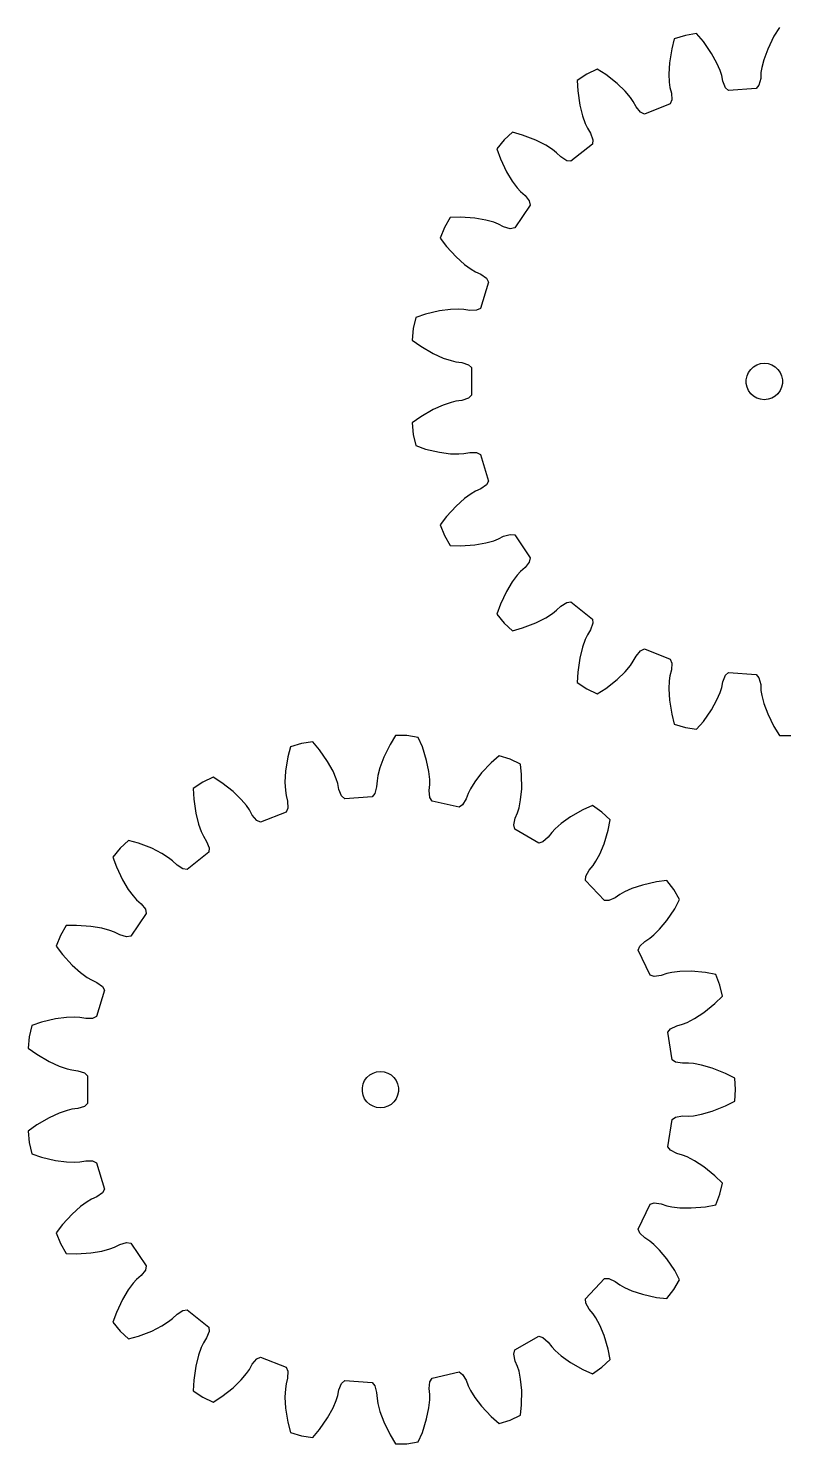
# Model space of a CAD drawing. Extents: x 0 to 185, y 0 to 234.
# Drawn here: x 0 to 62.5, y 0 to 116.7 of the extents above; entities that cross this region are included whole.
import ezdxf

# ---------------------------------------------------------------- set-up
doc = ezdxf.new("R2010")
doc.units = 0

msp = doc.modelspace()

# ---------------------------------------------------------------- linework, layer by layer
for p, q in [((61.93, 116.81), (61.47, 116.08)), ((53.26, 115.88), (53.05, 115.05)), ((54.17, 116.16), (53.26, 115.88)), ((55.1, 116.3), (54.17, 116.16)), ((55.66, 115.64), (55.1, 116.3)), ((56.33, 114.67), (55.66, 115.64)), ((61.47, 116.08), (60.96, 115.02)), ((53.05, 115.05), (52.87, 113.88)), ((56.77, 113.86), (56.33, 114.67)), ((60.96, 115.02), (60.64, 114.15)), ((46.89, 113.38), (46.04, 112.97)), ((47.62, 112.92), (46.89, 113.38)), ((52.87, 113.88), (52.81, 112.96)), ((57.04, 113.25), (56.77, 113.86)), ((57.17, 112.85), (57.04, 113.25)), ((60.47, 113.5), (60.4, 113.09)), ((60.64, 114.15), (60.47, 113.5)), ((46.04, 112.97), (45.26, 112.44)), ((45.26, 112.44), (45.3, 111.58)), ((48.54, 112.19), (47.62, 112.92)), ((49.21, 111.55), (48.54, 112.19)), ((52.81, 112.96), (52.84, 112.29)), ((52.84, 112.29), (52.9, 111.87)), ((57.26, 112.37), (57.17, 112.85)), ((57.48, 111.84), (57.26, 112.37)), ((60.38, 112.6), (60.24, 112.04)), ((60.4, 113.09), (60.38, 112.6)), ((45.3, 111.58), (45.47, 110.41)), ((49.64, 111.03), (49.21, 111.55)), ((49.88, 110.69), (49.64, 111.03)), ((52.9, 111.87), (53.02, 111.4)), ((53.02, 111.4), (53.06, 110.83)), ((57.74, 111.6), (57.48, 111.84)), ((60.02, 111.77), (57.74, 111.6)), ((60.24, 112.04), (60.02, 111.77)), ((45.47, 110.41), (45.69, 109.51)), ((50.12, 110.26), (49.88, 110.69)), ((50.48, 109.82), (50.12, 110.26)), ((50.8, 109.66), (50.48, 109.82)), ((52.92, 110.5), (50.8, 109.66)), ((53.06, 110.83), (52.92, 110.5)), ((45.69, 109.51), (45.92, 108.88)), ((45.92, 108.88), (46.1, 108.5)), ((39.22, 107.53), (38.63, 106.79)), ((39.91, 108.17), (39.22, 107.53)), ((40.74, 107.94), (39.91, 108.17)), ((41.84, 107.52), (40.74, 107.94)), ((42.66, 107.1), (41.84, 107.52)), ((46.1, 108.5), (46.35, 108.08)), ((46.35, 108.08), (46.55, 107.55)), ((46.55, 107.55), (46.52, 107.19)), ((38.63, 106.79), (38.92, 105.98)), ((43.23, 106.74), (42.66, 107.1)), ((43.56, 106.48), (43.23, 106.74)), ((43.91, 106.14), (43.56, 106.48)), ((46.52, 107.19), (44.74, 105.77)), ((38.92, 105.98), (39.42, 104.91)), ((44.39, 105.82), (43.91, 106.14)), ((44.74, 105.77), (44.39, 105.82)), ((39.42, 104.91), (39.9, 104.12)), ((39.9, 104.12), (40.3, 103.58)), ((40.3, 103.58), (40.59, 103.27)), ((40.59, 103.27), (40.95, 102.95)), ((40.95, 102.95), (41.3, 102.5)), ((41.38, 102.15), (40.1, 100.27)), ((41.3, 102.5), (41.38, 102.15)), ((34.77, 101.13), (34.3, 100.31)), ((35.63, 101.16), (34.77, 101.13)), ((36.81, 101.08), (35.63, 101.16)), ((37.72, 100.92), (36.81, 101.08)), ((38.37, 100.74), (37.72, 100.92)), ((38.76, 100.59), (38.37, 100.74)), ((39.19, 100.37), (38.76, 100.59)), ((34.3, 100.31), (33.95, 99.43)), ((33.95, 99.43), (34.47, 98.74)), ((39.74, 100.21), (39.19, 100.37)), ((40.1, 100.27), (39.74, 100.21)), ((34.47, 98.74), (35.27, 97.88)), ((35.27, 97.88), (35.96, 97.26)), ((35.96, 97.26), (36.5, 96.87)), ((36.5, 96.87), (36.86, 96.65)), ((36.86, 96.65), (37.31, 96.45)), ((37.95, 95.81), (37.28, 93.64)), ((37.31, 96.45), (37.78, 96.12)), ((37.78, 96.12), (37.95, 95.81)), ((33.9, 93.44), (32.75, 93.17)), ((34.81, 93.56), (33.9, 93.44)), ((35.49, 93.58), (34.81, 93.56)), ((35.91, 93.55), (35.49, 93.58)), ((36.39, 93.47), (35.91, 93.55)), ((36.96, 93.48), (36.39, 93.47)), ((37.28, 93.64), (36.96, 93.48)), ((31.94, 92.89), (31.73, 91.97)), ((32.75, 93.17), (31.94, 92.89)), ((31.73, 91.97), (31.66, 91.03)), ((31.66, 91.03), (32.35, 90.52)), ((32.35, 90.52), (33.37, 89.93)), ((33.37, 89.93), (34.21, 89.54)), ((34.21, 89.54), (34.85, 89.33)), ((34.85, 89.33), (35.25, 89.23)), ((35.25, 89.23), (35.74, 89.17)), ((35.74, 89.17), (36.28, 88.99)), ((36.28, 88.99), (36.54, 88.75)), ((36.54, 88.75), (36.54, 86.47)), ((59.57, 88.61), (59.8, 88.82)), ((59.8, 88.82), (60.07, 88.98)), ((60.07, 88.98), (60.37, 89.08)), ((60.37, 89.08), (60.68, 89.11)), ((60.68, 89.11), (61, 89.08)), ((61, 89.08), (61.29, 88.98)), ((61.29, 88.98), (61.57, 88.82)), ((61.57, 88.82), (61.8, 88.61)), ((59.19, 87.76), (59.26, 88.07)), ((59.19, 87.45), (59.19, 87.76)), ((59.26, 88.07), (59.39, 88.36)), ((59.39, 88.36), (59.57, 88.61)), ((61.8, 88.61), (61.98, 88.36)), ((61.98, 88.36), (62.11, 88.07)), ((62.11, 88.07), (62.18, 87.76)), ((62.18, 87.76), (62.18, 87.45)), ((36.54, 86.47), (36.28, 86.23)), ((59.26, 87.14), (59.19, 87.45)), ((59.39, 86.86), (59.26, 87.14)), ((59.57, 86.6), (59.39, 86.86)), ((59.8, 86.39), (59.57, 86.6)), ((60.07, 86.24), (59.8, 86.39)), ((61.57, 86.39), (61.29, 86.24)), ((61.8, 86.6), (61.57, 86.39)), ((61.98, 86.86), (61.8, 86.6)), ((62.11, 87.14), (61.98, 86.86)), ((62.18, 87.45), (62.11, 87.14)), ((33.37, 85.29), (32.35, 84.69)), ((34.21, 85.67), (33.37, 85.29)), ((34.85, 85.89), (34.21, 85.67)), ((35.25, 85.98), (34.85, 85.89)), ((35.74, 86.05), (35.25, 85.98)), ((36.28, 86.23), (35.74, 86.05)), ((60.37, 86.14), (60.07, 86.24)), ((60.68, 86.11), (60.37, 86.14)), ((61, 86.14), (60.68, 86.11)), ((61.29, 86.24), (61, 86.14)), ((32.35, 84.69), (31.66, 84.19)), ((31.66, 84.19), (31.73, 83.24)), ((31.73, 83.24), (31.94, 82.32)), ((31.94, 82.32), (32.75, 82.04)), ((32.75, 82.04), (33.9, 81.77)), ((33.9, 81.77), (34.81, 81.65)), ((35.91, 81.66), (36.39, 81.75)), ((36.39, 81.75), (36.96, 81.74)), ((36.96, 81.74), (37.28, 81.58)), ((34.81, 81.65), (35.49, 81.63)), ((35.49, 81.63), (35.91, 81.66)), ((37.28, 81.58), (37.95, 79.4)), ((37.95, 79.4), (37.78, 79.09)), ((36.5, 78.35), (35.96, 77.95)), ((36.86, 78.56), (36.5, 78.35)), ((37.31, 78.76), (36.86, 78.56)), ((37.78, 79.09), (37.31, 78.76)), ((35.27, 77.34), (34.47, 76.47)), ((35.96, 77.95), (35.27, 77.34)), ((34.47, 76.47), (33.95, 75.78)), ((33.95, 75.78), (34.3, 74.9)), ((34.3, 74.9), (34.77, 74.08)), ((38.76, 74.62), (39.19, 74.84)), ((39.19, 74.84), (39.74, 75)), ((39.74, 75), (40.1, 74.95)), ((40.1, 74.95), (41.38, 73.07)), ((34.77, 74.08), (35.63, 74.06)), ((35.63, 74.06), (36.81, 74.14)), ((36.81, 74.14), (37.72, 74.29)), ((37.72, 74.29), (38.37, 74.47)), ((38.37, 74.47), (38.76, 74.62)), ((41.3, 72.72), (40.95, 72.27)), ((41.38, 73.07), (41.3, 72.72)), ((40.3, 71.63), (39.9, 71.09)), ((40.59, 71.94), (40.3, 71.63)), ((40.95, 72.27), (40.59, 71.94)), ((39.42, 70.3), (38.92, 69.24)), ((39.9, 71.09), (39.42, 70.3)), ((38.92, 69.24), (38.63, 68.43)), ((43.56, 68.74), (43.91, 69.08)), ((43.91, 69.08), (44.39, 69.39)), ((44.39, 69.39), (44.74, 69.44)), ((44.74, 69.44), (46.52, 68.02)), ((38.63, 68.43), (39.22, 67.69)), ((41.84, 67.7), (42.66, 68.12)), ((42.66, 68.12), (43.23, 68.48)), ((43.23, 68.48), (43.56, 68.74)), ((46.52, 68.02), (46.55, 67.67)), ((39.22, 67.69), (39.91, 67.05)), ((39.91, 67.05), (40.74, 67.28)), ((40.74, 67.28), (41.84, 67.7)), ((46.1, 66.71), (45.92, 66.33)), ((46.35, 67.13), (46.1, 66.71)), ((46.55, 67.67), (46.35, 67.13)), ((45.69, 65.7), (45.47, 64.8)), ((45.92, 66.33), (45.69, 65.7)), ((50.12, 64.96), (50.48, 65.4)), ((50.48, 65.4), (50.8, 65.55)), ((50.8, 65.55), (52.92, 64.72)), ((45.47, 64.8), (45.3, 63.64)), ((49.64, 64.18), (49.88, 64.53)), ((49.88, 64.53), (50.12, 64.96)), ((52.92, 64.72), (53.06, 64.39)), ((53.06, 64.39), (53.02, 63.82)), ((45.3, 63.64), (45.26, 62.78)), ((48.54, 63.03), (49.21, 63.67)), ((49.21, 63.67), (49.64, 64.18)), ((52.9, 63.34), (52.84, 62.93)), ((53.02, 63.82), (52.9, 63.34)), ((57.26, 62.85), (57.48, 63.38)), ((57.48, 63.38), (57.74, 63.62)), ((57.74, 63.62), (60.02, 63.45)), ((60.02, 63.45), (60.24, 63.17)), ((60.24, 63.17), (60.38, 62.62)), ((45.26, 62.78), (46.04, 62.25)), ((46.04, 62.25), (46.89, 61.84)), ((46.89, 61.84), (47.62, 62.3)), ((47.62, 62.3), (48.54, 63.03)), ((52.84, 62.93), (52.81, 62.26)), ((52.81, 62.26), (52.87, 61.33)), ((56.77, 61.35), (57.04, 61.97)), ((57.04, 61.97), (57.17, 62.37)), ((57.17, 62.37), (57.26, 62.85)), ((60.38, 62.62), (60.4, 62.13)), ((60.4, 62.13), (60.47, 61.71)), ((52.87, 61.33), (53.05, 60.17)), ((56.33, 60.54), (56.77, 61.35)), ((60.47, 61.71), (60.64, 61.06)), ((60.64, 61.06), (60.96, 60.2)), ((53.05, 60.17), (53.26, 59.34)), ((55.1, 58.92), (55.66, 59.57)), ((55.66, 59.57), (56.33, 60.54)), ((60.96, 60.2), (61.47, 59.14)), ((30.27, 58.41), (29.82, 57.67)), ((31.22, 58.41), (30.27, 58.41)), ((32.15, 58.26), (31.22, 58.41)), ((53.26, 59.34), (54.17, 59.06)), ((54.17, 59.06), (55.1, 58.92)), ((61.47, 59.14), (61.93, 58.41)), ((61.93, 58.41), (62.87, 58.41)), ((21.61, 57.47), (21.39, 56.64)), ((22.51, 57.75), (21.61, 57.47)), ((23.45, 57.89), (22.51, 57.75)), ((24, 57.24), (23.45, 57.89)), ((24.67, 56.27), (24, 57.24)), ((29.82, 57.67), (29.3, 56.62)), ((32.49, 57.47), (32.15, 58.26)), ((32.84, 56.35), (32.49, 57.47)), ((21.39, 56.64), (21.21, 55.48)), ((25.12, 55.46), (24.67, 56.27)), ((29.3, 56.62), (28.98, 55.75)), ((33.03, 55.45), (32.84, 56.35)), ((38.17, 56.17), (37.37, 55.32)), ((38.82, 56.74), (38.17, 56.17)), ((39.73, 56.46), (38.82, 56.74)), ((40.58, 56.05), (39.73, 56.46)), ((40.67, 55.2), (40.58, 56.05)), ((15.24, 54.97), (14.39, 54.56)), ((15.96, 54.51), (15.24, 54.97)), ((21.21, 55.48), (21.16, 54.56)), ((25.38, 54.84), (25.12, 55.46)), ((28.81, 55.1), (28.75, 54.68)), ((28.98, 55.75), (28.81, 55.1)), ((33.1, 54.78), (33.03, 55.45)), ((37.37, 55.32), (36.81, 54.58)), ((40.68, 54.02), (40.67, 55.2)), ((14.39, 54.56), (13.6, 54.03)), ((13.6, 54.03), (13.64, 53.17)), ((16.89, 53.78), (15.96, 54.51)), ((17.55, 53.14), (16.89, 53.78)), ((21.16, 54.56), (21.19, 53.88)), ((21.19, 53.88), (21.25, 53.47)), ((25.51, 54.44), (25.38, 54.84)), ((25.61, 53.96), (25.51, 54.44)), ((25.83, 53.43), (25.61, 53.96)), ((28.72, 54.19), (28.58, 53.64)), ((28.75, 54.68), (28.72, 54.19)), ((33.06, 53.87), (33.1, 54.36)), ((33.11, 53.3), (33.06, 53.87)), ((33.1, 54.36), (33.1, 54.78)), ((36.45, 54.01), (36.27, 53.63)), ((36.81, 54.58), (36.45, 54.01)), ((40.59, 53.1), (40.68, 54.02)), ((13.64, 53.17), (13.81, 52.01)), ((17.99, 52.63), (17.55, 53.14)), ((18.23, 52.28), (17.99, 52.63)), ((21.25, 53.47), (21.37, 52.99)), ((21.37, 52.99), (21.4, 52.42)), ((26.09, 53.19), (25.83, 53.43)), ((28.36, 53.36), (26.09, 53.19)), ((28.58, 53.64), (28.36, 53.36)), ((33.29, 52.99), (33.11, 53.3)), ((35.51, 52.49), (33.29, 52.99)), ((35.81, 52.68), (35.51, 52.49)), ((36.1, 53.18), (35.81, 52.68)), ((36.27, 53.63), (36.1, 53.18)), ((40.46, 52.44), (40.59, 53.1)), ((46.51, 52.63), (45.72, 52.28)), ((47.29, 52.1), (46.51, 52.63)), ((13.81, 52.01), (14.04, 51.11)), ((18.46, 51.85), (18.23, 52.28)), ((18.83, 51.41), (18.46, 51.85)), ((19.15, 51.26), (18.83, 51.41)), ((21.27, 52.09), (19.15, 51.26)), ((21.4, 52.42), (21.27, 52.09)), ((40.03, 51.03), (40.15, 51.59)), ((40.15, 51.59), (40.34, 52.04)), ((40.34, 52.04), (40.46, 52.44)), ((44.7, 51.7), (43.94, 51.16)), ((45.72, 52.28), (44.7, 51.7)), ((47.98, 51.46), (47.29, 52.1)), ((47.81, 50.61), (47.98, 51.46)), ((14.04, 51.11), (14.26, 50.48)), ((14.26, 50.48), (14.44, 50.1)), ((40.11, 50.68), (40.03, 51.03)), ((42.08, 49.54), (40.11, 50.68)), ((43.15, 50.41), (42.85, 50.03)), ((43.44, 50.72), (43.15, 50.41)), ((43.94, 51.16), (43.44, 50.72)), ((47.47, 49.48), (47.81, 50.61)), ((7.56, 49.12), (6.97, 48.38)), ((8.25, 49.76), (7.56, 49.12)), ((9.09, 49.54), (8.25, 49.76)), ((10.18, 49.11), (9.09, 49.54)), ((11.01, 48.69), (10.18, 49.11)), ((14.44, 50.1), (14.69, 49.68)), ((14.69, 49.68), (14.9, 49.14)), ((14.9, 49.14), (14.87, 48.79)), ((42.43, 49.64), (42.08, 49.54)), ((42.85, 50.03), (42.43, 49.64)), ((47.12, 48.63), (47.47, 49.48)), ((6.97, 48.38), (7.26, 47.57)), ((11.57, 48.33), (11.01, 48.69)), ((11.9, 48.07), (11.57, 48.33)), ((12.26, 47.73), (11.9, 48.07)), ((14.87, 48.79), (13.09, 47.37)), ((46.57, 47.69), (46.8, 48.04)), ((46.8, 48.04), (47.12, 48.63)), ((7.26, 47.57), (7.77, 46.51)), ((12.73, 47.42), (12.26, 47.73)), ((13.09, 47.37), (12.73, 47.42)), ((45.95, 46.46), (45.97, 46.81)), ((45.97, 46.81), (46.25, 47.31)), ((46.25, 47.31), (46.57, 47.69)), ((7.77, 46.51), (8.24, 45.72)), ((8.24, 45.72), (8.65, 45.18)), ((47.5, 44.79), (45.95, 46.46)), ((49.75, 45.79), (49.14, 45.52)), ((50.63, 46.08), (49.75, 45.79)), ((51.78, 46.34), (50.63, 46.08)), ((52.63, 46.44), (51.78, 46.34)), ((53.22, 45.7), (52.63, 46.44)), ((53.7, 44.88), (53.22, 45.7)), ((8.65, 45.18), (8.93, 44.87)), ((8.93, 44.87), (9.3, 44.54)), ((9.3, 44.54), (9.65, 44.09)), ((47.86, 44.79), (47.5, 44.79)), ((48.38, 45.03), (47.86, 44.79)), ((48.77, 45.31), (48.38, 45.03)), ((49.14, 45.52), (48.77, 45.31)), ((53.29, 44.12), (53.7, 44.88)), ((9.72, 43.74), (8.44, 41.86)), ((9.65, 44.09), (9.72, 43.74)), ((52.63, 43.15), (53.29, 44.12)), ((3.12, 42.73), (2.64, 41.91)), ((3.98, 42.75), (3.12, 42.73)), ((5.15, 42.67), (3.98, 42.75)), ((6.06, 42.52), (5.15, 42.67)), ((6.71, 42.34), (6.06, 42.52)), ((7.1, 42.19), (6.71, 42.34)), ((7.54, 41.97), (7.1, 42.19)), ((51.56, 41.96), (52.04, 42.43)), ((52.04, 42.43), (52.63, 43.15)), ((2.64, 41.91), (2.3, 41.03)), ((2.3, 41.03), (2.82, 40.34)), ((8.09, 41.81), (7.54, 41.97)), ((8.44, 41.86), (8.09, 41.81)), ((50.28, 40.7), (50.41, 41.04)), ((50.41, 41.04), (50.83, 41.43)), ((50.83, 41.43), (51.24, 41.7)), ((51.24, 41.7), (51.56, 41.96)), ((2.82, 40.34), (3.61, 39.47)), ((51.27, 38.65), (50.28, 40.7)), ((3.61, 39.47), (4.3, 38.86)), ((4.3, 38.86), (4.84, 38.46)), ((51.61, 38.54), (51.27, 38.65)), ((52.18, 38.62), (51.61, 38.54)), ((52.64, 38.77), (52.18, 38.62)), ((53.05, 38.86), (52.64, 38.77)), ((53.72, 38.94), (53.05, 38.86)), ((54.65, 38.96), (53.72, 38.94)), ((55.82, 38.87), (54.65, 38.96)), ((56.67, 38.71), (55.82, 38.87)), ((57.01, 37.83), (56.67, 38.71)), ((4.84, 38.46), (5.21, 38.25)), ((5.21, 38.25), (5.65, 38.05)), ((6.29, 37.41), (5.62, 35.23)), ((5.65, 38.05), (6.12, 37.72)), ((6.12, 37.72), (6.29, 37.41)), ((57.22, 36.91), (57.01, 37.83)), ((55.69, 35.57), (56.61, 36.31)), ((56.61, 36.31), (57.22, 36.91)), ((2.24, 35.04), (1.1, 34.77)), ((3.16, 35.16), (2.24, 35.04)), ((3.83, 35.18), (3.16, 35.16)), ((4.25, 35.15), (3.83, 35.18)), ((4.73, 35.06), (4.25, 35.15)), ((5.3, 35.07), (4.73, 35.06)), ((5.62, 35.23), (5.3, 35.07)), ((54.32, 34.75), (54.92, 35.06)), ((54.92, 35.06), (55.69, 35.57)), ((0.28, 34.49), (0.07, 33.57)), ((1.1, 34.77), (0.28, 34.49)), ((52.73, 33.93), (52.95, 34.21)), ((53.07, 31.67), (52.73, 33.93)), ((52.95, 34.21), (53.46, 34.46)), ((53.46, 34.46), (53.93, 34.6)), ((53.93, 34.6), (54.32, 34.75)), ((0.07, 33.57), (0, 32.62)), ((0, 32.62), (0.7, 32.12)), ((0.7, 32.12), (1.71, 31.52)), ((1.71, 31.52), (2.55, 31.14)), ((53.36, 31.47), (53.07, 31.67)), ((2.55, 31.14), (3.19, 30.92)), ((3.19, 30.92), (3.6, 30.83)), ((3.6, 30.83), (4.08, 30.76)), ((4.08, 30.76), (4.63, 30.59)), ((4.63, 30.59), (4.89, 30.34)), ((27.91, 30.21), (28.15, 30.42)), ((28.15, 30.42), (28.42, 30.57)), ((28.42, 30.57), (28.72, 30.67)), ((28.72, 30.67), (29.03, 30.7)), ((29.03, 30.7), (29.34, 30.67)), ((29.34, 30.67), (29.64, 30.57)), ((29.64, 30.57), (29.91, 30.42)), ((29.91, 30.42), (30.14, 30.21)), ((53.93, 31.38), (53.36, 31.47)), ((54.42, 31.39), (53.93, 31.38)), ((54.83, 31.35), (54.42, 31.39)), ((55.5, 31.23), (54.83, 31.35)), ((56.38, 30.98), (55.5, 31.23)), ((57.48, 30.54), (56.38, 30.98)), ((58.24, 30.15), (57.48, 30.54)), ((4.89, 30.34), (4.89, 28.06)), ((27.54, 29.36), (27.6, 29.67)), ((27.54, 29.05), (27.54, 29.36)), ((27.6, 29.67), (27.73, 29.95)), ((27.73, 29.95), (27.91, 30.21)), ((30.14, 30.21), (30.33, 29.95)), ((30.33, 29.95), (30.45, 29.67)), ((30.45, 29.67), (30.52, 29.36)), ((30.52, 29.36), (30.52, 29.05)), ((58.31, 29.2), (58.24, 30.15)), ((58.24, 28.26), (58.31, 29.2)), ((4.89, 28.06), (4.63, 27.82)), ((27.6, 28.74), (27.54, 29.05)), ((27.73, 28.45), (27.6, 28.74)), ((27.91, 28.2), (27.73, 28.45)), ((28.15, 27.99), (27.91, 28.2)), ((30.14, 28.2), (29.91, 27.99)), ((30.33, 28.45), (30.14, 28.2)), ((30.45, 28.74), (30.33, 28.45)), ((30.52, 29.05), (30.45, 28.74)), ((57.48, 27.86), (58.24, 28.26)), ((1.71, 26.88), (0.7, 26.29)), ((2.55, 27.27), (1.71, 26.88)), ((3.19, 27.48), (2.55, 27.27)), ((3.6, 27.58), (3.19, 27.48)), ((4.08, 27.64), (3.6, 27.58)), ((4.63, 27.82), (4.08, 27.64)), ((28.42, 27.83), (28.15, 27.99)), ((28.72, 27.74), (28.42, 27.83)), ((29.03, 27.7), (28.72, 27.74)), ((29.34, 27.74), (29.03, 27.7)), ((29.64, 27.83), (29.34, 27.74)), ((29.91, 27.99), (29.64, 27.83)), ((53.07, 26.73), (53.36, 26.93)), ((53.36, 26.93), (53.93, 27.03)), ((53.93, 27.03), (54.42, 27.02)), ((54.42, 27.02), (54.83, 27.05)), ((54.83, 27.05), (55.5, 27.17)), ((55.5, 27.17), (56.38, 27.43)), ((56.38, 27.43), (57.48, 27.86)), ((0.7, 26.29), (0, 25.78)), ((0, 25.78), (0.07, 24.84)), ((52.73, 24.48), (53.07, 26.73)), ((0.07, 24.84), (0.28, 23.92)), ((0.28, 23.92), (1.1, 23.64)), ((1.1, 23.64), (2.24, 23.37)), ((2.24, 23.37), (3.16, 23.25)), ((52.95, 24.2), (52.73, 24.48)), ((53.46, 23.94), (52.95, 24.2)), ((53.93, 23.81), (53.46, 23.94)), ((54.32, 23.65), (53.93, 23.81)), ((54.92, 23.34), (54.32, 23.65)), ((3.16, 23.25), (3.83, 23.23)), ((3.83, 23.23), (4.25, 23.26)), ((4.25, 23.26), (4.73, 23.34)), ((4.73, 23.34), (5.3, 23.33)), ((5.3, 23.33), (5.62, 23.17)), ((5.62, 23.17), (6.29, 21)), ((55.69, 22.84), (54.92, 23.34)), ((56.61, 22.1), (55.69, 22.84)), ((57.22, 21.49), (56.61, 22.1)), ((57.01, 20.57), (57.22, 21.49)), ((4.84, 19.94), (4.3, 19.55)), ((5.21, 20.16), (4.84, 19.94)), ((5.65, 20.36), (5.21, 20.16)), ((6.12, 20.69), (5.65, 20.36)), ((6.29, 21), (6.12, 20.69)), ((51.27, 19.75), (51.61, 19.86)), ((51.61, 19.86), (52.18, 19.78)), ((56.67, 19.69), (57.01, 20.57)), ((3.61, 18.93), (2.82, 18.07)), ((4.3, 19.55), (3.61, 18.93)), ((50.28, 17.7), (51.27, 19.75)), ((52.18, 19.78), (52.64, 19.63)), ((52.64, 19.63), (53.05, 19.54)), ((53.05, 19.54), (53.72, 19.46)), ((53.72, 19.46), (54.65, 19.44)), ((54.65, 19.44), (55.82, 19.54)), ((55.82, 19.54), (56.67, 19.69)), ((2.82, 18.07), (2.3, 17.38)), ((50.41, 17.37), (50.28, 17.7)), ((2.3, 17.38), (2.64, 16.5)), ((2.64, 16.5), (3.12, 15.68)), ((7.1, 16.22), (7.54, 16.44)), ((7.54, 16.44), (8.09, 16.6)), ((8.09, 16.6), (8.44, 16.54)), ((8.44, 16.54), (9.72, 14.66)), ((50.83, 16.97), (50.41, 17.37)), ((51.24, 16.71), (50.83, 16.97)), ((51.56, 16.44), (51.24, 16.71)), ((52.04, 15.97), (51.56, 16.44)), ((3.12, 15.68), (3.98, 15.65)), ((3.98, 15.65), (5.15, 15.73)), ((5.15, 15.73), (6.06, 15.89)), ((6.06, 15.89), (6.71, 16.07)), ((6.71, 16.07), (7.1, 16.22)), ((52.63, 15.26), (52.04, 15.97)), ((53.29, 14.28), (52.63, 15.26)), ((9.65, 14.32), (9.3, 13.86)), ((9.72, 14.66), (9.65, 14.32)), ((53.7, 13.52), (53.29, 14.28)), ((8.65, 13.23), (8.24, 12.69)), ((8.93, 13.54), (8.65, 13.23)), ((9.3, 13.86), (8.93, 13.54)), ((45.95, 11.95), (47.5, 13.62)), ((47.5, 13.62), (47.86, 13.62)), ((47.86, 13.62), (48.38, 13.38)), ((48.38, 13.38), (48.77, 13.1)), ((48.77, 13.1), (49.14, 12.89)), ((49.14, 12.89), (49.75, 12.61)), ((53.22, 12.71), (53.7, 13.52)), ((7.77, 11.9), (7.26, 10.83)), ((8.24, 12.69), (7.77, 11.9)), ((45.97, 11.59), (45.95, 11.95)), ((49.75, 12.61), (50.63, 12.33)), ((50.63, 12.33), (51.78, 12.07)), ((51.78, 12.07), (52.63, 11.97)), ((52.63, 11.97), (53.22, 12.71)), ((7.26, 10.83), (6.97, 10.02)), ((11.9, 10.33), (12.26, 10.67)), ((12.26, 10.67), (12.73, 10.99)), ((12.73, 10.99), (13.09, 11.04)), ((13.09, 11.04), (14.87, 9.62)), ((46.25, 11.09), (45.97, 11.59)), ((46.57, 10.72), (46.25, 11.09)), ((46.8, 10.37), (46.57, 10.72)), ((6.97, 10.02), (7.56, 9.28)), ((10.18, 9.29), (11.01, 9.71)), ((11.01, 9.71), (11.57, 10.07)), ((11.57, 10.07), (11.9, 10.33)), ((14.87, 9.62), (14.9, 9.26)), ((47.12, 9.78), (46.8, 10.37)), ((47.47, 8.92), (47.12, 9.78)), ((7.56, 9.28), (8.25, 8.64)), ((8.25, 8.64), (9.09, 8.87)), ((9.09, 8.87), (10.18, 9.29)), ((14.44, 8.31), (14.26, 7.93)), ((14.69, 8.73), (14.44, 8.31)), ((14.9, 9.26), (14.69, 8.73)), ((40.11, 7.73), (42.08, 8.86)), ((42.08, 8.86), (42.43, 8.76)), ((42.43, 8.76), (42.85, 8.38)), ((42.85, 8.38), (43.15, 7.99)), ((47.81, 7.8), (47.47, 8.92)), ((14.04, 7.3), (13.81, 6.4)), ((14.26, 7.93), (14.04, 7.3)), ((18.83, 6.99), (19.15, 7.15)), ((19.15, 7.15), (21.27, 6.31)), ((40.03, 7.38), (40.11, 7.73)), ((40.15, 6.82), (40.03, 7.38)), ((43.15, 7.99), (43.44, 7.68)), ((43.44, 7.68), (43.94, 7.24)), ((43.94, 7.24), (44.7, 6.71)), ((47.98, 6.95), (47.81, 7.8)), ((13.81, 6.4), (13.64, 5.24)), ((17.99, 5.78), (18.23, 6.12)), ((18.23, 6.12), (18.46, 6.55)), ((18.46, 6.55), (18.83, 6.99)), ((21.27, 6.31), (21.4, 5.98)), ((21.4, 5.98), (21.37, 5.41)), ((33.29, 5.41), (35.51, 5.92)), ((35.51, 5.92), (35.81, 5.72)), ((40.34, 6.37), (40.15, 6.82)), ((40.46, 5.97), (40.34, 6.37)), ((40.59, 5.31), (40.46, 5.97)), ((44.7, 6.71), (45.72, 6.12)), ((45.72, 6.12), (46.51, 5.77)), ((46.51, 5.77), (47.29, 6.31)), ((47.29, 6.31), (47.98, 6.95)), ((13.64, 5.24), (13.6, 4.37)), ((16.89, 4.62), (17.55, 5.27)), ((17.55, 5.27), (17.99, 5.78)), ((21.25, 4.94), (21.19, 4.52)), ((21.37, 5.41), (21.25, 4.94)), ((25.61, 4.44), (25.83, 4.97)), ((25.83, 4.97), (26.09, 5.21)), ((26.09, 5.21), (28.36, 5.04)), ((28.36, 5.04), (28.58, 4.77)), ((28.58, 4.77), (28.72, 4.21)), ((33.06, 4.54), (33.11, 5.11)), ((33.11, 5.11), (33.29, 5.41)), ((35.81, 5.72), (36.1, 5.23)), ((36.1, 5.23), (36.27, 4.77)), ((36.27, 4.77), (36.45, 4.39)), ((40.68, 4.39), (40.59, 5.31)), ((13.6, 4.37), (14.39, 3.84)), ((14.39, 3.84), (15.24, 3.43)), ((15.24, 3.43), (15.96, 3.9)), ((15.96, 3.9), (16.89, 4.62)), ((21.19, 4.52), (21.16, 3.85)), ((21.16, 3.85), (21.21, 2.93)), ((25.12, 2.95), (25.38, 3.56)), ((25.38, 3.56), (25.51, 3.97)), ((25.51, 3.97), (25.61, 4.44)), ((28.72, 4.21), (28.75, 3.72)), ((28.75, 3.72), (28.81, 3.31)), ((33.03, 2.96), (33.1, 3.63)), ((33.1, 4.05), (33.06, 4.54)), ((33.1, 3.63), (33.1, 4.05)), ((36.45, 4.39), (36.81, 3.82)), ((36.81, 3.82), (37.37, 3.09)), ((40.67, 3.21), (40.68, 4.39)), ((21.21, 2.93), (21.39, 1.77)), ((24.67, 2.14), (25.12, 2.95)), ((28.81, 3.31), (28.98, 2.66)), ((28.98, 2.66), (29.3, 1.79)), ((32.84, 2.06), (33.03, 2.96)), ((37.37, 3.09), (38.17, 2.23)), ((39.73, 1.94), (40.58, 2.35)), ((40.58, 2.35), (40.67, 3.21)), ((21.39, 1.77), (21.61, 0.93)), ((23.45, 0.51), (24, 1.17)), ((24, 1.17), (24.67, 2.14)), ((29.3, 1.79), (29.82, 0.73)), ((32.49, 0.93), (32.84, 2.06)), ((38.17, 2.23), (38.82, 1.66)), ((38.82, 1.66), (39.73, 1.94)), ((21.61, 0.93), (22.51, 0.65)), ((22.51, 0.65), (23.45, 0.51)), ((29.82, 0.73), (30.27, 0)), ((30.27, 0), (31.22, 0)), ((31.22, 0), (32.15, 0.14)), ((32.15, 0.14), (32.49, 0.93))]:
    msp.add_line(p, q)

doc.saveas('drawing.dxf')
